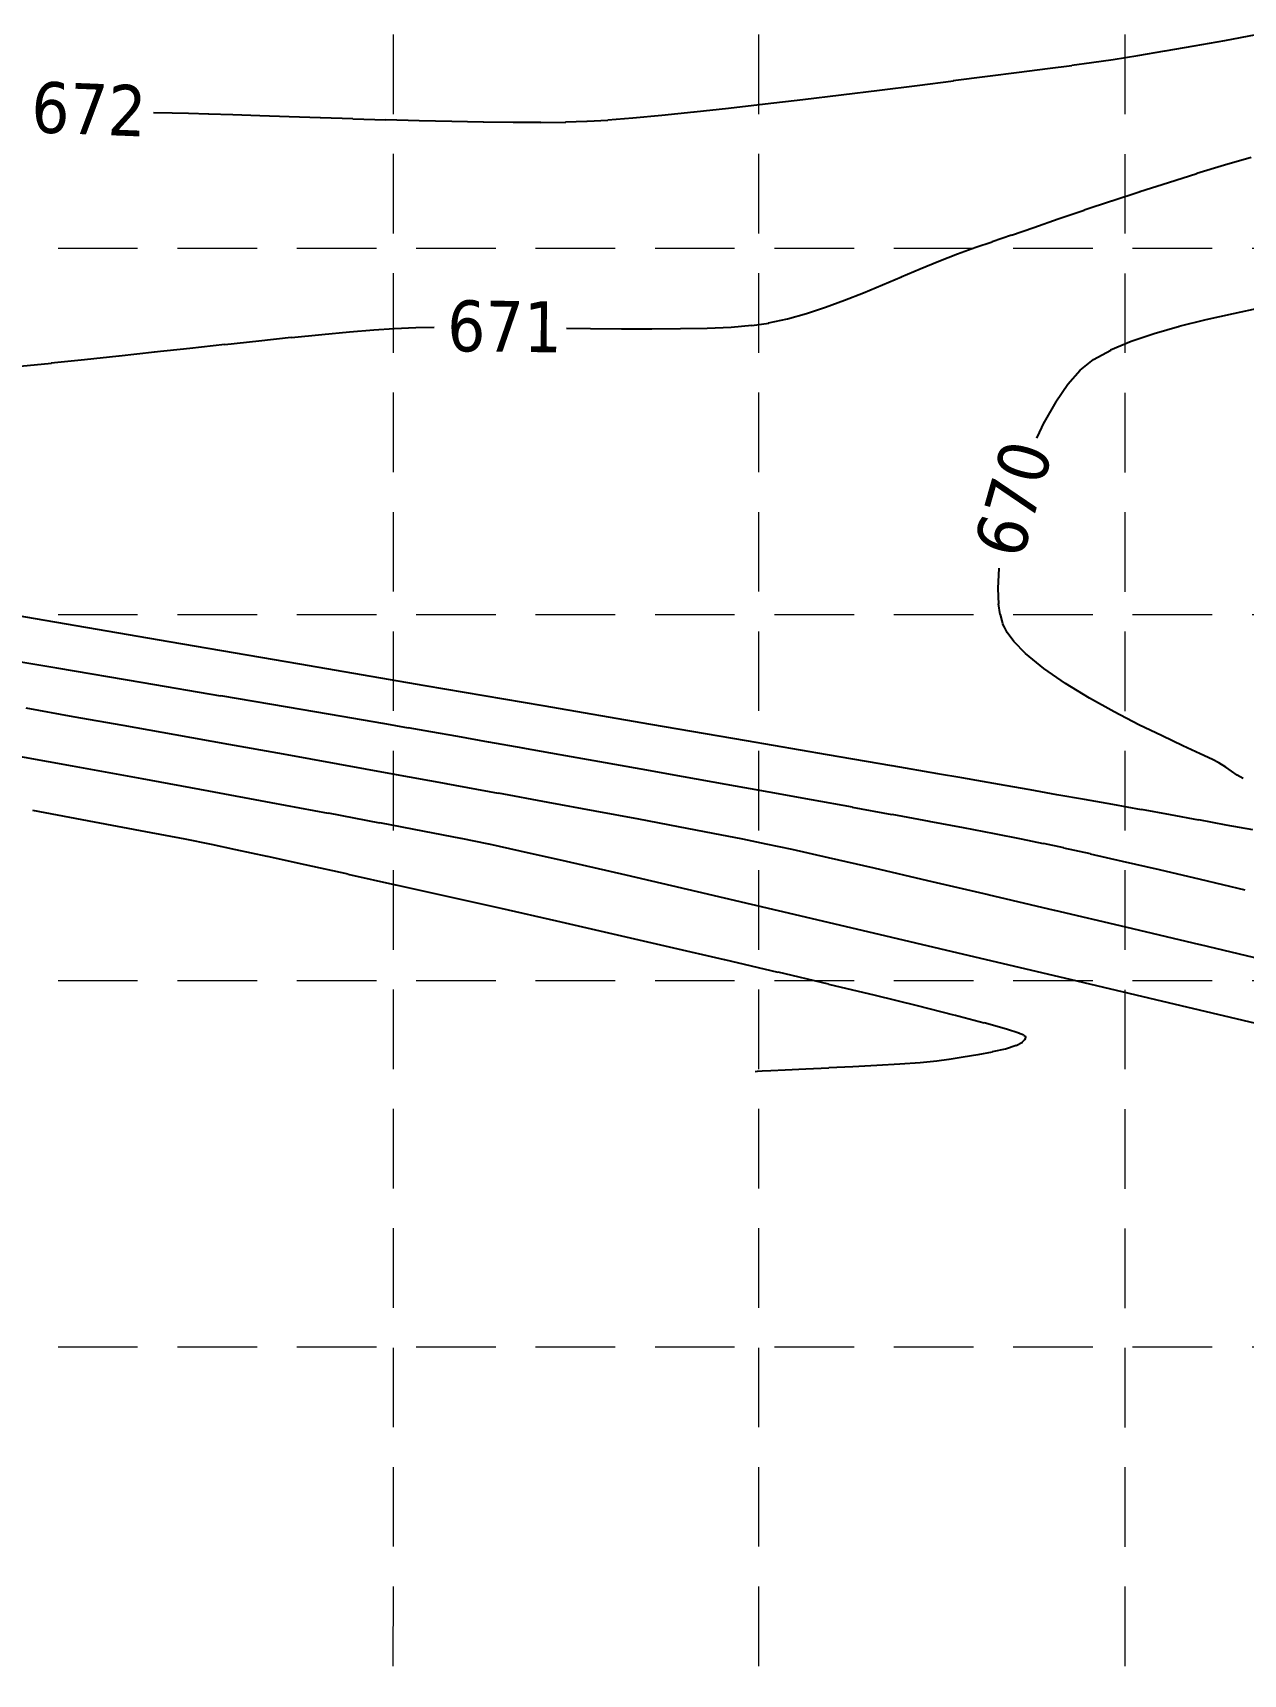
# Model space of a CAD drawing. Header units: inches. Extents: x 6967 to 7890, y 13663 to 15138.
# Drawn here: x 7245 to 7321, y 13988.9 to 14092 of the extents above; entities that cross this region are included whole.
import ezdxf

# ---------------------------------------------------------------- set-up
doc = ezdxf.new("R2010")
doc.units = ezdxf.units.IN
doc.header["$MEASUREMENT"] = 0
for name, pattern in [('DASHED', [0.75, 0.5, -0.25]), ('HIDDEN', [0.375, 0.25, -0.125]), ('xGWI003pt$0$PHANTOM2', [1.25, 0.625, -0.125, 0.125, -0.125, 0.125, -0.125])]:
    doc.linetypes.add(name, pattern=pattern)
for name, color, linetype in [('C-SITE-BLDG-STBK-N', 7, 'DASHED'), ('EC', 35, 'Continuous'), ('GRID', 254, 'HIDDEN'), ('xGWI003pt$0$C-BNDY-E', 3, 'xGWI003pt$0$PHANTOM2')]:
    doc.layers.add(name, color=color, linetype=linetype)
doc.styles.add('L80', font='TAHOMA.TTF', dxfattribs={"height": 3.2})

msp = doc.modelspace()

# ---------------------------------------------------------------- linework, layer by layer
at = {"layer": 'C-SITE-BLDG-STBK-N'}
msp.add_arc((6024.67, 7268.02), 6960.55, 76.300143, 80.65594, dxfattribs=at)
at = {"layer": 'EC', "color": 35}
for points, elevation in [([(7319.88, 14091.53), (7321.85, 14091.89)], 672), ([(7317.96, 14091.19), (7319.88, 14091.53)], 672), ([(7306.97, 14089.53), (7308.74, 14089.76)], 672), ([(7308.74, 14089.76), (7310.27, 14089.96)], 672), ([(7311.51, 14090.13), (7312.86, 14090.32)], 672), ([(7298.19, 14088.41), (7300.56, 14088.7)], 672), ([(7288.71, 14087.28), (7291.01, 14087.54)], 672), ([(7295.79, 14088.11), (7298.19, 14088.41)], 672), ([(7254.78, 14086.95), (7256.06, 14086.92)], 672), ([(7257.57, 14086.87), (7259.26, 14086.81)], 672), ([(7267.19, 14086.55), (7269.27, 14086.49)], 672), ([(7281.12, 14086.53), (7282.69, 14086.66)], 672), ([(7282.69, 14086.66), (7284.51, 14086.83)], 672), ([(7284.51, 14086.83), (7286.53, 14087.04)], 672), ([(7273.31, 14086.41), (7275.18, 14086.39)], 672), ([(7276.92, 14086.38), (7278.48, 14086.4)], 672), ([(7314.55, 14082.04), (7316.34, 14082.61)], 671), ([(7316.34, 14082.61), (7318.13, 14083.17)], 671), ([(7307.88, 14079.78), (7309.41, 14080.31)], 671), ([(7306.49, 14079.3), (7307.88, 14079.78)], 671), ([(7299.56, 14076.68), (7300.74, 14077.18)], 671), ([(7300.74, 14077.18), (7301.92, 14077.66)], 671), ([(7297.18, 14075.67), (7298.37, 14076.17)], 671), ([(7294.8, 14074.76), (7295.99, 14075.2)], 671), ([(7295.99, 14075.2), (7297.18, 14075.67)], 671), ([(7292.42, 14074.03), (7293.61, 14074.37)], 671), ([(7320.43, 14074.38), (7322.17, 14074.74)], 670), ([(7264.89, 14073.22), (7266.42, 14073.35)], 671), ([(7278.54, 14073.45), (7280.03, 14073.43)], 671), ([(7280.03, 14073.43), (7281.99, 14073.41)], 671), ([(7283.89, 14073.4), (7285.69, 14073.42)], 671), ([(7288.87, 14073.52), (7290.17, 14073.63)], 671), ([(7317.02, 14073.58), (7318.7, 14073.99)], 670), ([(7257.06, 14072.43), (7259.2, 14072.66)], 671), ([(7312.71, 14072.08), (7313.99, 14072.63)], 670), ([(7248.25, 14071.48), (7250.42, 14071.71)], 671), ([(7305.64, 14057.1), (7305.71, 14058.37)], 670), ([(7261.78, 14052.34), (7253.58, 14053.75)], 671), ([(7307.36, 14053.01), (7306.63, 14053.77)], 670), ([(7308.52, 14052.06), (7307.36, 14053.01)], 670), ([(7251.94, 14051.17), (7246.51, 14052.08)], 672), ([(7256.81, 14050.34), (7251.94, 14051.17)], 672), ([(7311.38, 14050.21), (7309.88, 14051.12)], 670), ([(7312.94, 14049.34), (7311.38, 14050.21)], 670), ([(7314.48, 14048.54), (7312.94, 14049.34)], 670), ([(7267, 14048.61), (7264.44, 14049.05)], 672), ([(7289.83, 14047.53), (7283.82, 14048.56)], 671), ([(7315.94, 14047.83), (7314.48, 14048.54)], 670), ([(7271.7, 14047.79), (7270, 14048.09)], 672), ([(7273.64, 14047.44), (7271.7, 14047.79)], 672), ([(7317.25, 14047.21), (7315.94, 14047.83)], 670), ([(7264.19, 14046.05), (7260.75, 14046.68)], 673), ([(7280.62, 14046.21), (7278.14, 14046.65)], 672), ([(7318.33, 14046.71), (7317.25, 14047.21)], 670), ([(7319.11, 14046.35), (7318.33, 14046.71)], 670), ([(7270.99, 14044.82), (7267.62, 14045.43)], 673), ([(7288.56, 14044.79), (7285.87, 14045.27)], 672), ([(7319.94, 14045.86), (7319.51, 14046.14)], 670), ([(7320.3, 14045.61), (7319.94, 14045.86)], 670), ([(7256.06, 14044.36), (7251.88, 14045.13)], 674), ([(7304.66, 14044.96), (7303.36, 14045.19)], 671), ([(7309.33, 14044.14), (7307.66, 14044.44)], 671), ([(7248.88, 14042.42), (7245.01, 14043.14)], 675), ([(7296.5, 14043.35), (7293.91, 14043.82)], 672), ([(7312.85, 14043.52), (7311.06, 14043.84)], 671), ([(7314.65, 14043.2), (7312.85, 14043.52)], 671), ([(7266.8, 14042.36), (7263.58, 14042.97)], 674), ([(7287.75, 14041.71), (7285.56, 14042.13)], 673), ([(7318.24, 14042.55), (7316.46, 14042.88)], 671), ([(7254.58, 14041.34), (7252.1, 14041.81)], 675), ([(7271.9, 14041.38), (7269.6, 14041.83)], 674), ([(7308.5, 14041.06), (7307.1, 14041.35)], 672), ([(7257.76, 14040.68), (7256.24, 14041.01)], 675), ([(7278.53, 14039.94), (7275.62, 14040.6)], 674), ([(7292.71, 14040.69), (7291.08, 14041.04)], 673), ([(7294.99, 14040.18), (7292.71, 14040.69)], 673), ([(7315.78, 14039.42), (7313.46, 14039.95)], 672), ([(7321.17, 14038.15), (7318.36, 14038.81)], 672), ([(7297.46, 14035.53), (7291.84, 14036.85)], 674), ([(7313.66, 14035.81), (7309.2, 14036.87)], 673), ([(7303.48, 14034.11), (7297.46, 14035.53)], 674), ([(7318.34, 14034.71), (7313.66, 14035.81)], 673), ([(7291.82, 14032.98), (7288.47, 14033.77)], 675), ([(7302.87, 14030.3), (7300.58, 14030.87)], 675), ([(7322.98, 14029.49), (7316.35, 14031.06)], 674), ([(7307.37, 14028.96), (7307.27, 14029.02)], 675), ([(7307.33, 14028.76), (7307.38, 14028.87)], 675), ([(7305.29, 14028), (7306.11, 14028.18)], 675), ([(7306.11, 14028.18), (7306.78, 14028.4)], 675), ([(7296.52, 14027.06), (7298.02, 14027.14)], 675), ([(7298.02, 14027.14), (7299.46, 14027.23)], 675), ([(7300.74, 14027.32), (7301.8, 14027.42)], 675), ([(7302.56, 14027.52), (7303.45, 14027.67)], 675)]:
    msp.add_lwpolyline(points, dxfattribs=dict(at, elevation=elevation))
at = {"layer": 'EC', "color": 35, "extrusion": (0.16888, -0.985637, 0), "elevation": -12652.93}
msp.add_lwpolyline([(9588.97, 672), (9590.7, 672)], dxfattribs=at)
at = {"layer": 'EC', "color": 35, "extrusion": (0.174206, -0.984709, 0), "elevation": -12600.89}
msp.add_lwpolyline([(9658.97, 672), (9660.83, 672)], dxfattribs=at)
at = {"layer": 'EC', "color": 35, "extrusion": (0.131355, -0.991335, 0), "elevation": -13007.64}
msp.add_lwpolyline([(9097.72, 672), (9098.97, 672)], dxfattribs=at)
at = {"layer": 'EC', "color": 35, "extrusion": (0.159357, -0.987221, 0), "elevation": -12744.91}
msp.add_lwpolyline([(9464.81, 672), (9466.37, 672)], dxfattribs=at)
at = {"layer": 'EC', "color": 35, "extrusion": (0.12622, -0.992002, 0), "elevation": -13054.55}
msp.add_lwpolyline([(9020.45, 672), (9022.74, 672)], dxfattribs=at)
at = {"layer": 'EC', "color": 35, "extrusion": (0.127677, -0.991816, 0), "elevation": -13041.29}
msp.add_lwpolyline([(9041.9, 672), (9044.07, 672)], dxfattribs=at)
at = {"layer": 'EC', "color": 35, "extrusion": (0.128909, -0.991656, 0), "elevation": -13030.04}
msp.add_lwpolyline([(9060.26, 672), (9062.26, 672)], dxfattribs=at)
at = {"layer": 'EC', "color": 35, "extrusion": (0.11701, -0.993131, 0), "elevation": -13137.65}
msp.add_lwpolyline([(8889.3, 672), (8891.69, 672)], dxfattribs=at)
at = {"layer": 'EC', "color": 35, "extrusion": (0.12, -0.992774, 0), "elevation": -13110.81}
msp.add_lwpolyline([(8931.22, 672), (8933.64, 672)], dxfattribs=at)
at = {"layer": 'EC', "color": 35, "extrusion": (-0.022022, -0.999757, 0), "elevation": -14243.3}
msp.add_lwpolyline([(6940.6, 672), (6941.77, 672)], dxfattribs=at)
at = {"layer": 'EC', "color": 35, "extrusion": (-0.021302, -0.999773, 0), "elevation": -14238.3}
msp.add_lwpolyline([(6952.03, 672), (6953.05, 672)], dxfattribs=at)
at = {"layer": 'EC', "color": 35, "extrusion": (-0.032582, -0.999469, 0), "elevation": -14315.86}
msp.add_lwpolyline([(6793.22, 672), (6794.73, 672)], dxfattribs=at)
at = {"layer": 'EC', "color": 35, "extrusion": (-0.03476, -0.999396, 0), "elevation": -14330.63}
msp.add_lwpolyline([(6765.22, 672), (6767.07, 672)], dxfattribs=at)
at = {"layer": 'EC', "color": 35, "extrusion": (-0.034223, -0.999414, 0), "elevation": -14326.99}
msp.add_lwpolyline([(6774.76, 672), (6776.72, 672)], dxfattribs=at)
at = {"layer": 'EC', "color": 35, "extrusion": (-0.032847, -0.99946, 0), "elevation": -14317.65}
msp.add_lwpolyline([(6796.45, 672), (6798.49, 672)], dxfattribs=at)
at = {"layer": 'EC', "color": 35, "extrusion": (-0.030652, -0.99953, 0), "elevation": -14302.68}
msp.add_lwpolyline([(6829.91, 672), (6831.99, 672)], dxfattribs=at)
at = {"layer": 'EC', "color": 35, "extrusion": (-0.023441, -0.999725, 0), "elevation": -14253.02}
msp.add_lwpolyline([(6937.07, 672), (6939.12, 672)], dxfattribs=at)
at = {"layer": 'EC', "color": 35, "extrusion": (0.033407, -0.999442, 0), "elevation": -13835.39}
msp.add_lwpolyline([(7744.99, 672), (7746.33, 672)], dxfattribs=at)
at = {"layer": 'EC', "color": 35, "extrusion": (0.062122, -0.998069, 0), "elevation": -13607}
msp.add_lwpolyline([(8140.84, 672), (8142.14, 672)], dxfattribs=at)
at = {"layer": 'EC', "color": 35, "extrusion": (0.108574, -0.994088, 0), "elevation": -13212.63}
msp.add_lwpolyline([(8772.95, 672), (8775.14, 672)], dxfattribs=at)
at = {"layer": 'EC', "color": 35, "extrusion": (-0.017985, -0.999838, 0), "elevation": -14214.94}
msp.add_lwpolyline([(7016.8, 672), (7018.78, 672)], dxfattribs=at)
at = {"layer": 'EC', "color": 35, "extrusion": (-0.000904174, -1, 0), "elevation": -14092.96}
msp.add_lwpolyline([(7262.44, 672), (7264.18, 672)], dxfattribs=at)
at = {"layer": 'EC', "color": 35, "extrusion": (0.288694, -0.957421, 0), "elevation": -11370.84}
msp.add_lwpolyline([(11072.26, 671), (11074.08, 671)], dxfattribs=at)
at = {"layer": 'EC', "color": 35, "extrusion": (0.275123, -0.961409, 0), "elevation": -11526.34}
msp.add_lwpolyline([(10912.13, 671), (10913.87, 671)], dxfattribs=at)
at = {"layer": 'EC', "color": 35, "extrusion": (0.318928, -0.947779, 0), "elevation": -11013.86}
msp.add_lwpolyline([(11420.04, 671), (11421.86, 671)], dxfattribs=at)
at = {"layer": 'EC', "color": 35, "extrusion": (0.313901, -0.949456, 0), "elevation": -11074.22}
msp.add_lwpolyline([(11363.34, 671), (11365.21, 671)], dxfattribs=at)
at = {"layer": 'EC', "color": 35, "extrusion": (-0.322676, 0.94651, 0), "elevation": 10968.58}
msp.add_lwpolyline([(-11461.8, 671), (-11463.54, 671)], dxfattribs=at)
at = {"layer": 'EC', "color": 35, "extrusion": (0.325749, -0.945456, 0), "elevation": -10931.29}
msp.add_lwpolyline([(11492.99, 671), (11494.28, 671)], dxfattribs=at)
at = {"layer": 'EC', "color": 35, "extrusion": (0.336481, -0.94169, 0), "elevation": -10799.88}
msp.add_lwpolyline([(11614.27, 671), (11615.5, 671)], dxfattribs=at)
at = {"layer": 'EC', "color": 35, "extrusion": (0.322488, -0.946574, 0), "elevation": -10970.84}
msp.add_lwpolyline([(11454.17, 671), (11455.24, 671)], dxfattribs=at)
at = {"layer": 'EC', "color": 35, "extrusion": (0.363751, -0.931496, 0), "elevation": -10457.21}
msp.add_lwpolyline([(11922.48, 671), (11923.73, 671)], dxfattribs=at)
at = {"layer": 'EC', "color": 35, "extrusion": (-0.391905, 0.920006, 0), "elevation": 10089.89}
msp.add_lwpolyline([(-12231.07, 671), (-12232.36, 671)], dxfattribs=at)
at = {"layer": 'EC', "color": 35, "extrusion": (0.312941, -0.949773, 0), "elevation": -11084.98}
msp.add_lwpolyline([(11331.72, 671), (11332.97, 671)], dxfattribs=at)
at = {"layer": 'EC', "color": 35, "extrusion": (0.217344, -0.976095, 0), "elevation": -12146.88}
msp.add_lwpolyline([(10202.65, 670), (10204.42, 670)], dxfattribs=at)
at = {"layer": 'EC', "color": 35, "extrusion": (0.098366, -0.99515, 0), "elevation": -13290.36}
msp.add_lwpolyline([(8610.33, 671), (8612.24, 671)], dxfattribs=at)
at = {"layer": 'EC', "color": 35, "extrusion": (0.092029, -0.995756, 0), "elevation": -13344.91}
msp.add_lwpolyline([(8527.46, 671), (8529.21, 671)], dxfattribs=at)
at = {"layer": 'EC', "color": 35, "extrusion": (0.067356, -0.997729, 0), "elevation": -13551.95}
msp.add_lwpolyline([(8197.84, 671), (8199.14, 671)], dxfattribs=at)
at = {"layer": 'EC', "color": 35, "extrusion": (0.039971, -0.999201, 0), "elevation": -13771.69}
msp.add_lwpolyline([(7824.43, 671), (7825.79, 671)], dxfattribs=at)
at = {"layer": 'EC', "color": 35, "extrusion": (0.016765, -0.999859, 0), "elevation": -13949.64}
msp.add_lwpolyline([(7503.99, 671), (7505.13, 671)], dxfattribs=at)
at = {"layer": 'EC', "color": 35, "extrusion": (-0.003189, -0.999995, 0), "elevation": -14096.56}
msp.add_lwpolyline([(7237.07, 671), (7238.97, 671)], dxfattribs=at)
at = {"layer": 'EC', "color": 35, "extrusion": (0.022634, -0.999744, 0), "elevation": -13904.91}
msp.add_lwpolyline([(7602.36, 671), (7604.03, 671)], dxfattribs=at)
at = {"layer": 'EC', "color": 35, "extrusion": (0.045592, -0.99896, 0), "elevation": -13726.57}
msp.add_lwpolyline([(7921.43, 671), (7922.94, 671)], dxfattribs=at)
at = {"layer": 'EC', "color": 35, "extrusion": (0.138273, -0.990394, 0), "elevation": -12930.4}
msp.add_lwpolyline([(9166.15, 671), (9167.22, 671)], dxfattribs=at)
at = {"layer": 'EC', "color": 35, "extrusion": (0.213668, -0.976906, 0), "elevation": -12190.86}
msp.add_lwpolyline([(10129.96, 671), (10131.18, 671)], dxfattribs=at)
at = {"layer": 'EC', "color": 35, "extrusion": (0.323826, -0.946117, 0), "elevation": -10945.88}
msp.add_lwpolyline([(11476.98, 670), (11478.51, 670)], dxfattribs=at)
at = {"layer": 'EC', "color": 35, "extrusion": (0.275511, -0.961298, 0), "elevation": -11512.98}
msp.add_lwpolyline([(10909.62, 670), (10911.27, 670)], dxfattribs=at)
at = {"layer": 'EC', "color": 35, "extrusion": (0.10778, -0.994175, 0), "elevation": -13208.3}
msp.add_lwpolyline([(8727.06, 671), (8729.3, 671)], dxfattribs=at)
at = {"layer": 'EC', "color": 35, "extrusion": (0.10708, -0.99425, 0), "elevation": -13214.44}
msp.add_lwpolyline([(8720, 671), (8722.21, 671)], dxfattribs=at)
at = {"layer": 'EC', "color": 35, "extrusion": (0.102628, -0.99472, 0), "elevation": -13253.36}
msp.add_lwpolyline([(8665.12, 671), (8667.17, 671)], dxfattribs=at)
at = {"layer": 'EC', "color": 35, "extrusion": (-0.487367, 0.873197, 0), "elevation": 8723.72}
msp.add_lwpolyline([(-13242.47, 670), (-13243.71, 670)], dxfattribs=at)
at = {"layer": 'EC', "color": 35, "extrusion": (0.100938, -0.994893, 0), "elevation": -13267.98}
msp.add_lwpolyline([(8627.51, 671), (8629.49, 671)], dxfattribs=at)
at = {"layer": 'EC', "color": 35, "extrusion": (0.104351, -0.994541, 0), "elevation": -13238.3}
msp.add_lwpolyline([(8674.95, 671), (8677.05, 671)], dxfattribs=at)
at = {"layer": 'EC', "color": 35, "extrusion": (0.107589, -0.994195, 0), "elevation": -13209.97}
msp.add_lwpolyline([(8722.3, 671), (8724.53, 671)], dxfattribs=at)
at = {"layer": 'EC', "color": 35, "extrusion": (0.62143, -0.78347, 0), "elevation": -6480.91}
msp.add_lwpolyline([(14471.8, 670), (14472.88, 670)], dxfattribs=at)
at = {"layer": 'EC', "color": 35, "extrusion": (0.755713, -0.654903, 0), "elevation": -3690.16}
msp.add_lwpolyline([(15420.19, 670), (15421.35, 670)], dxfattribs=at)
at = {"layer": 'EC', "color": 35, "extrusion": (0.826471, -0.562979, 0), "elevation": -1879.55}
msp.add_lwpolyline([(15742.45, 670), (15743.78, 670)], dxfattribs=at)
at = {"layer": 'EC', "color": 35, "extrusion": (0.871248, -0.490843, 0), "elevation": -537.39}
msp.add_lwpolyline([(15843.68, 670), (15845.15, 670)], dxfattribs=at)
at = {"layer": 'EC', "color": 35, "extrusion": (0.902467, -0.430758, 0), "elevation": 536.01}
msp.add_lwpolyline([(15842.61, 670), (15843.73, 670)], dxfattribs=at)
at = {"layer": 'EC', "color": 35, "extrusion": (-0.169244, -0.985574, 0), "elevation": -15078.64}
msp.add_lwpolyline([(4761.89, 671), (4753.32, 671)], dxfattribs=at)
at = {"layer": 'EC', "color": 35, "extrusion": (0.998936, 0.046123, 0), "elevation": 7946.22}
msp.add_lwpolyline([(13704.2, 670), (13705.18, 670)], dxfattribs=at)
at = {"layer": 'EC', "color": 35, "extrusion": (0.987954, 0.154745, 0), "elevation": 9392.79}
msp.add_lwpolyline([(12755.62, 670), (12756.29, 670)], dxfattribs=at)
at = {"layer": 'EC', "color": 35, "extrusion": (-0.169186, -0.985584, 0), "elevation": -15078.35}
msp.add_lwpolyline([(4771.31, 671), (4762.79, 671)], dxfattribs=at)
at = {"layer": 'EC', "color": 35, "extrusion": (0.967654, 0.252279, 0), "elevation": 10615.38}
msp.add_lwpolyline([(11757.32, 670), (11757.73, 670)], dxfattribs=at)
at = {"layer": 'EC', "color": 35, "extrusion": (0.947295, 0.320363, 0), "elevation": 11423.55}
msp.add_lwpolyline([(10973.56, 670), (10973.75, 670)], dxfattribs=at)
at = {"layer": 'EC', "color": 35, "extrusion": (0.924734, 0.380614, 0), "elevation": 12105.54}
msp.add_lwpolyline([(10216.08, 670), (10216.28, 670)], dxfattribs=at)
at = {"layer": 'EC', "color": 35, "extrusion": (0.880613, 0.473836, 0), "elevation": 13093.4}
msp.add_lwpolyline([(8914.48, 670), (8914.9, 670)], dxfattribs=at)
at = {"layer": 'EC', "color": 35, "extrusion": (0.807894, 0.589328, 0), "elevation": 14185.26}
msp.add_lwpolyline([(7047.95, 670), (7048.65, 670)], dxfattribs=at)
at = {"layer": 'EC', "color": 35, "extrusion": (-0.166616, -0.986022, 0), "elevation": -15063.05}
msp.add_lwpolyline([(4803.92, 672), (4797.94, 672)], dxfattribs=at)
at = {"layer": 'EC', "color": 35, "extrusion": (-0.16913, -0.985594, 0), "elevation": -15078.08}
msp.add_lwpolyline([(4788.48, 671), (4780.49, 671)], dxfattribs=at)
at = {"layer": 'EC', "color": 35, "extrusion": (-0.568191, -0.822897, 0), "elevation": -15716.03}
msp.add_lwpolyline([(-1968.44, 670), (-1970.1, 670)], dxfattribs=at)
at = {"layer": 'EC', "color": 35, "extrusion": (-0.169134, -0.985593, 0), "elevation": -15078.1}
msp.add_lwpolyline([(4795.93, 671), (4788.42, 671)], dxfattribs=at)
at = {"layer": 'EC', "color": 35, "extrusion": (-0.175543, -0.984472, 0), "elevation": -15103.14}
msp.add_lwpolyline([(4668.79, 673), (4665.79, 673)], dxfattribs=at)
at = {"layer": 'EC', "color": 35, "extrusion": (-0.166892, -0.985975, 0), "elevation": -15064.4}
msp.add_lwpolyline([(4814.4, 672), (4810.14, 672)], dxfattribs=at)
at = {"layer": 'EC', "color": 35, "extrusion": (-0.16738, -0.985892, 0), "elevation": -15066.78}
msp.add_lwpolyline([(4810.42, 672), (4806.94, 672)], dxfattribs=at)
at = {"layer": 'EC', "color": 35, "extrusion": (-0.169164, -0.985588, 0), "elevation": -15078.25}
msp.add_lwpolyline([(4802.34, 671), (4795.47, 671)], dxfattribs=at)
at = {"layer": 'EC', "color": 35, "extrusion": (-0.17583, -0.984421, 0), "elevation": -15104.5}
msp.add_lwpolyline([(4667.57, 673), (4664.39, 673)], dxfattribs=at)
at = {"layer": 'EC', "color": 35, "extrusion": (-0.176157, -0.984362, 0), "elevation": -15106.05}
msp.add_lwpolyline([(4665.88, 673), (4662.56, 673)], dxfattribs=at)
at = {"layer": 'EC', "color": 35, "extrusion": (-0.171105, -0.985253, 0), "elevation": -15084.85}
msp.add_lwpolyline([(4757.67, 672), (4756.05, 672)], dxfattribs=at)
at = {"layer": 'EC', "color": 35, "extrusion": (-0.174406, -0.984674, 0), "elevation": -15100.72}
msp.add_lwpolyline([(4708.51, 672), (4707.08, 672)], dxfattribs=at)
at = {"layer": 'EC', "color": 35, "extrusion": (-0.17653, -0.984295, 0), "elevation": -15107.82}
msp.add_lwpolyline([(4663.57, 673), (4660.15, 673)], dxfattribs=at)
at = {"layer": 'EC', "color": 35, "extrusion": (-0.176959, -0.984218, 0), "elevation": -15109.85}
msp.add_lwpolyline([(4660.47, 673), (4656.99, 673)], dxfattribs=at)
at = {"layer": 'EC', "color": 35, "extrusion": (-0.174403, -0.984674, 0), "elevation": -15100.7}
msp.add_lwpolyline([(4714.45, 672), (4712.26, 672)], dxfattribs=at)
at = {"layer": 'EC', "color": 35, "extrusion": (-0.169356, -0.985555, 0), "elevation": -15079.18}
msp.add_lwpolyline([(4810.67, 671), (4805.5, 671)], dxfattribs=at)
at = {"layer": 'EC', "color": 35, "extrusion": (-0.178776, -0.98389, 0), "elevation": -15115.32}
msp.add_lwpolyline([(4619.67, 674), (4615.08, 674)], dxfattribs=at)
at = {"layer": 'EC', "color": 35, "extrusion": (-0.174658, -0.984629, 0), "elevation": -15101.92}
msp.add_lwpolyline([(4712.91, 672), (4710.53, 672)], dxfattribs=at)
at = {"layer": 'EC', "color": 35, "extrusion": (-0.169592, -0.985514, 0), "elevation": -15080.34}
msp.add_lwpolyline([(4811.16, 671), (4807.05, 671)], dxfattribs=at)
at = {"layer": 'EC', "color": 35, "extrusion": (0.452663, 0.891682, 0), "elevation": 15837.96}
msp.add_lwpolyline([(-168.5, 670), (-168.05, 670)], dxfattribs=at)
at = {"layer": 'EC', "color": 35, "extrusion": (-0.17947, -0.983763, 0), "elevation": -15118.58}
msp.add_lwpolyline([(4613.46, 674), (4609.01, 674)], dxfattribs=at)
at = {"layer": 'EC', "color": 35, "extrusion": (0.178034, 0.984024, 0), "elevation": 15114.93}
msp.add_lwpolyline([(-4650.95, 673), (-4647.47, 673)], dxfattribs=at)
at = {"layer": 'EC', "color": 35, "extrusion": (-0.175442, -0.98449, 0), "elevation": -15105.67}
msp.add_lwpolyline([(4706.04, 672), (4703.41, 672)], dxfattribs=at)
at = {"layer": 'EC', "color": 35, "extrusion": (0.175976, 0.984394, 0), "elevation": 15108.22}
msp.add_lwpolyline([(-4700.54, 672), (-4697.84, 672)], dxfattribs=at)
at = {"layer": 'EC', "color": 35, "extrusion": (-0.170099, -0.985427, 0), "elevation": -15082.81}
msp.add_lwpolyline([(4806.32, 671), (4803.42, 671)], dxfattribs=at)
at = {"layer": 'EC', "color": 35, "extrusion": (-0.171649, -0.985158, 0), "elevation": -15090.35}
msp.add_lwpolyline([(4784.13, 671), (4782.58, 671)], dxfattribs=at)
at = {"layer": 'EC', "color": 35, "extrusion": (0.557828, 0.829956, 0), "elevation": 15740.72}
msp.add_lwpolyline([(1759.08, 670), (1759.51, 670)], dxfattribs=at)
at = {"layer": 'EC', "color": 35, "extrusion": (-0.504228, -0.863571, 0), "elevation": -15820.45}
msp.add_lwpolyline([(-759.73, 670), (-760.17, 670)], dxfattribs=at)
at = {"layer": 'EC', "color": 35, "extrusion": (-0.181392, -0.983411, 0), "elevation": -15127.57}
msp.add_lwpolyline([(4592.14, 674), (4588.15, 674)], dxfattribs=at)
at = {"layer": 'EC', "color": 35, "extrusion": (-0.179535, -0.983752, 0), "elevation": -15122.01}
msp.add_lwpolyline([(4634.63, 673), (4631.3, 673)], dxfattribs=at)
at = {"layer": 'EC', "color": 35, "extrusion": (-0.180531, -0.983569, 0), "elevation": -15126.7}
msp.add_lwpolyline([(4622.49, 673), (4619.31, 673)], dxfattribs=at)
at = {"layer": 'EC', "color": 35, "extrusion": (-0.177397, -0.984139, 0), "elevation": -15115}
msp.add_lwpolyline([(4684.19, 672), (4681.46, 672)], dxfattribs=at)
at = {"layer": 'EC', "color": 35, "extrusion": (-0.178337, -0.983969, 0), "elevation": -15119.46}
msp.add_lwpolyline([(4672.46, 672), (4669.76, 672)], dxfattribs=at)
at = {"layer": 'EC', "color": 35, "extrusion": (-0.173136, -0.984898, 0), "elevation": -15097.56}
msp.add_lwpolyline([(4764.11, 671), (4762.65, 671)], dxfattribs=at)
at = {"layer": 'EC', "color": 35, "extrusion": (-0.172852, -0.984948, 0), "elevation": -15096.18}
msp.add_lwpolyline([(4770.05, 671), (4768.46, 671)], dxfattribs=at)
at = {"layer": 'EC', "color": 35, "extrusion": (-0.182781, -0.983154, 0), "elevation": -15134.04}
msp.add_lwpolyline([(4574.43, 674), (4570.76, 674)], dxfattribs=at)
at = {"layer": 'EC', "color": 35, "extrusion": (-0.18177, -0.983341, 0), "elevation": -15132.51}
msp.add_lwpolyline([(4606.44, 673), (4603.44, 673)], dxfattribs=at)
at = {"layer": 'EC', "color": 35, "extrusion": (-0.18091, -0.9835, 0), "elevation": -15131.63}
msp.add_lwpolyline([(4638.05, 672), (4635.53, 672)], dxfattribs=at)
at = {"layer": 'EC', "color": 35, "extrusion": (-0.173423, -0.984847, 0), "elevation": -15098.94}
msp.add_lwpolyline([(4764.76, 671), (4763, 671)], dxfattribs=at)
at = {"layer": 'EC', "color": 35, "extrusion": (-0.176717, -0.984262, 0), "elevation": -15114.81}
msp.add_lwpolyline([(4719.7, 671), (4717.86, 671)], dxfattribs=at)
at = {"layer": 'EC', "color": 35, "extrusion": (-0.185123, -0.982715, 0), "elevation": -15141.63}
msp.add_lwpolyline([(4527.29, 675), (4524.02, 675)], dxfattribs=at)
at = {"layer": 'EC', "color": 35, "extrusion": (-0.187327, -0.982298, 0), "elevation": -15155.05}
msp.add_lwpolyline([(4510.5, 674), (4507.65, 674)], dxfattribs=at)
at = {"layer": 'EC', "color": 35, "extrusion": (0.183351, 0.983048, 0), "elevation": 15139.9}
msp.add_lwpolyline([(-4584.89, 673), (-4582.1, 673)], dxfattribs=at)
at = {"layer": 'EC', "color": 35, "extrusion": (-0.185438, -0.982656, 0), "elevation": -15149.6}
msp.add_lwpolyline([(4555.26, 673), (4552.73, 673)], dxfattribs=at)
at = {"layer": 'EC', "color": 35, "extrusion": (-0.182714, -0.983166, 0), "elevation": -15140.12}
msp.add_lwpolyline([(4612.66, 672), (4610.28, 672)], dxfattribs=at)
at = {"layer": 'EC', "color": 35, "extrusion": (-0.185061, -0.982727, 0), "elevation": -15151.09}
msp.add_lwpolyline([(4578.67, 672), (4576.48, 672)], dxfattribs=at)
at = {"layer": 'EC', "color": 35, "extrusion": (-0.180919, -0.983498, 0), "elevation": -15134.83}
msp.add_lwpolyline([(4658.67, 671), (4656.91, 671)], dxfattribs=at)
at = {"layer": 'EC', "color": 35, "extrusion": (-0.183926, -0.98294, 0), "elevation": -15149.01}
msp.add_lwpolyline([(4614.05, 671), (4612.36, 671)], dxfattribs=at)
at = {"layer": 'EC', "color": 35, "extrusion": (-0.196338, -0.980536, 0), "elevation": -15192.39}
msp.add_lwpolyline([(4358.21, 675), (4356.52, 675)], dxfattribs=at)
at = {"layer": 'EC', "color": 35, "extrusion": (-0.19861, -0.980079, 0), "elevation": -15205.93}
msp.add_lwpolyline([(4340.07, 674), (4338.28, 674)], dxfattribs=at)
at = {"layer": 'EC', "color": 35, "extrusion": (-0.19255, -0.981287, 0), "elevation": -15182.2}
msp.add_lwpolyline([(4449.53, 673), (4447.64, 673)], dxfattribs=at)
at = {"layer": 'EC', "color": 35, "extrusion": (-0.199372, -0.979924, 0), "elevation": -15212.79}
msp.add_lwpolyline([(4345.31, 673), (4343.8, 673)], dxfattribs=at)
at = {"layer": 'EC', "color": 35, "extrusion": (0.188232, 0.982125, 0), "elevation": 15165.79}
msp.add_lwpolyline([(-4531.73, 672), (-4529.76, 672)], dxfattribs=at)
at = {"layer": 'EC', "color": 35, "extrusion": (-0.192736, -0.981251, 0), "elevation": -15186.42}
msp.add_lwpolyline([(4463.83, 672), (4462.11, 672)], dxfattribs=at)
at = {"layer": 'EC', "color": 35, "extrusion": (-0.211417, -0.977396, 0), "elevation": -15257.72}
msp.add_lwpolyline([(4127.28, 675), (4125.26, 675)], dxfattribs=at)
at = {"layer": 'EC', "color": 35, "extrusion": (0.213839, 0.976869, 0), "elevation": 15267.9}
msp.add_lwpolyline([(-4091.89, 675), (-4089.46, 675)], dxfattribs=at)
at = {"layer": 'EC', "color": 35, "extrusion": (-0.21284, -0.977087, 0), "elevation": -15267.43}
msp.add_lwpolyline([(4120.52, 674), (4118.51, 674)], dxfattribs=at)
at = {"layer": 'EC', "color": 35, "extrusion": (-0.223634, -0.974673, 0), "elevation": -15315.99}
msp.add_lwpolyline([(3973.31, 673), (3970.37, 673)], dxfattribs=at)
at = {"layer": 'EC', "color": 35, "extrusion": (-0.210878, -0.977512, 0), "elevation": -15266.52}
msp.add_lwpolyline([(4184.5, 672), (4183.19, 672)], dxfattribs=at)
at = {"layer": 'EC', "color": 35, "extrusion": (-0.21841, -0.975857, 0), "elevation": -15298.33}
msp.add_lwpolyline([(4068.35, 672), (4066.64, 672)], dxfattribs=at)
at = {"layer": 'EC', "color": 35, "extrusion": (-0.222712, -0.974884, 0), "elevation": -15316.12}
msp.add_lwpolyline([(4002.91, 672), (4000.84, 672)], dxfattribs=at)
at = {"layer": 'EC', "color": 35, "extrusion": (-0.215638, -0.976473, 0), "elevation": -15275.42}
msp.add_lwpolyline([(4066.53, 675), (4063.75, 675)], dxfattribs=at)
at = {"layer": 'EC', "color": 35, "extrusion": (-0.217131, -0.976143, 0), "elevation": -15281.61}
msp.add_lwpolyline([(4046.24, 675), (4043.17, 675)], dxfattribs=at)
at = {"layer": 'EC', "color": 35, "extrusion": (-0.22421, -0.974541, 0), "elevation": -15314.41}
msp.add_lwpolyline([(3949.17, 674), (3945.33, 674)], dxfattribs=at)
at = {"layer": 'EC', "color": 35, "extrusion": (-0.226334, -0.97405, 0), "elevation": -15322.99}
msp.add_lwpolyline([(3920.37, 674), (3915.78, 674)], dxfattribs=at)
at = {"layer": 'EC', "color": 35, "extrusion": (-0.22603, -0.97412, 0), "elevation": -15325.71}
msp.add_lwpolyline([(3939.09, 673), (3935.63, 673)], dxfattribs=at)
at = {"layer": 'EC', "color": 35, "extrusion": (-0.227397, -0.973802, 0), "elevation": -15335.2}
msp.add_lwpolyline([(3934.25, 672), (3931.6, 672)], dxfattribs=at)
at = {"layer": 'EC', "color": 35, "extrusion": (-0.218478, -0.975842, 0), "elevation": -15287.18}
msp.add_lwpolyline([(4028.45, 675), (4025.15, 675)], dxfattribs=at)
at = {"layer": 'EC', "color": 35, "extrusion": (-0.227723, -0.973726, 0), "elevation": -15328.56}
msp.add_lwpolyline([(3903.75, 674), (3898.52, 674)], dxfattribs=at)
at = {"layer": 'EC', "color": 35, "extrusion": (0.227632, 0.973747, 0), "elevation": 15332.17}
msp.add_lwpolyline([(-3917.79, 673), (-3913.88, 673)], dxfattribs=at)
at = {"layer": 'EC', "color": 35, "extrusion": (-0.219776, -0.97555, 0), "elevation": -15292.53}
msp.add_lwpolyline([(4011.57, 675), (4008.1, 675)], dxfattribs=at)
at = {"layer": 'EC', "color": 35, "extrusion": (-0.221097, -0.975252, 0), "elevation": -15297.95}
msp.add_lwpolyline([(3994.44, 675), (3990.86, 675)], dxfattribs=at)
at = {"layer": 'EC', "color": 35, "extrusion": (-0.228772, -0.97348, 0), "elevation": -15336.75}
msp.add_lwpolyline([(3904.11, 673), (3899.82, 673)], dxfattribs=at)
at = {"layer": 'EC', "color": 35, "extrusion": (-0.222502, -0.974932, 0), "elevation": -15303.69}
msp.add_lwpolyline([(3976.02, 675), (3972.39, 675)], dxfattribs=at)
at = {"layer": 'EC', "color": 35, "extrusion": (0.224057, 0.974576, 0), "elevation": 15310.01}
msp.add_lwpolyline([(-3955.24, 675), (-3951.61, 675)], dxfattribs=at)
at = {"layer": 'EC', "color": 35, "extrusion": (-0.225837, -0.974165, 0), "elevation": -15317.21}
msp.add_lwpolyline([(3930.82, 675), (3927.26, 675)], dxfattribs=at)
at = {"layer": 'EC', "color": 35, "extrusion": (-0.229984, -0.973194, 0), "elevation": -15337.6}
msp.add_lwpolyline([(3886.6, 674), (3880.09, 674)], dxfattribs=at)
at = {"layer": 'EC', "color": 35, "extrusion": (-0.230778, -0.973007, 0), "elevation": -15344.77}
msp.add_lwpolyline([(3886.86, 673), (3881.9, 673)], dxfattribs=at)
at = {"layer": 'EC', "color": 35, "extrusion": (-0.230539, -0.973063, 0), "elevation": -15336.03}
msp.add_lwpolyline([(3863.51, 675), (3860.25, 675)], dxfattribs=at)
at = {"layer": 'EC', "color": 35, "extrusion": (-0.233849, -0.972273, 0), "elevation": -15349.08}
msp.add_lwpolyline([(3814.33, 675), (3811.31, 675)], dxfattribs=at)
at = {"layer": 'EC', "color": 35, "extrusion": (-0.230426, -0.97309, 0), "elevation": -15339.36}
msp.add_lwpolyline([(3886.35, 674), (3879.63, 674)], dxfattribs=at)
at = {"layer": 'EC', "color": 35, "extrusion": (-0.238278, -0.971197, 0), "elevation": -15366.31}
msp.add_lwpolyline([(3747.05, 675), (3744.33, 675)], dxfattribs=at)
at = {"layer": 'EC', "color": 35, "extrusion": (0.254343, 0.967114, 0), "elevation": 15426.33}
msp.add_lwpolyline([(-3496.16, 675), (-3494.21, 675)], dxfattribs=at)
at = {"layer": 'EC', "color": 35, "extrusion": (-0.27163, -0.962402, 0), "elevation": -15486.5}
msp.add_lwpolyline([(3220.67, 675), (3219.2, 675)], dxfattribs=at)
at = {"layer": 'EC', "color": 35, "extrusion": (-0.30471, -0.952445, 0), "elevation": -15588.5}
msp.add_lwpolyline([(2684.63, 675), (2683.83, 675)], dxfattribs=at)
at = {"layer": 'EC', "color": 35, "extrusion": (-0.372157, -0.92817, 0), "elevation": -15740.77}
msp.add_lwpolyline([(1561.38, 675), (1561.02, 675)], dxfattribs=at)
at = {"layer": 'EC', "color": 35, "extrusion": (0.690704, -0.723137, 0), "elevation": -5097.52}
msp.add_lwpolyline([(14973.69, 675), (14973.92, 675)], dxfattribs=at)
at = {"layer": 'EC', "color": 35, "extrusion": (0.876561, 0.48129, 0), "elevation": 13157.36}
msp.add_lwpolyline([(8780.25, 675), (8780.28, 675)], dxfattribs=at)
at = {"layer": 'EC', "color": 35, "extrusion": (0.996145, -0.087727, 0), "elevation": 6048.49}
msp.add_lwpolyline([(14615.84, 675), (14615.9, 675)], dxfattribs=at)
at = {"layer": 'EC', "color": 35, "extrusion": (-0.165778, 0.986163, 0), "elevation": 12622.82}
msp.add_lwpolyline([(-9527.87, 675), (-9528.81, 675)], dxfattribs=at)
at = {"layer": 'EC', "color": 35, "extrusion": (0.183712, -0.98298, 0), "elevation": -12447.17}
msp.add_lwpolyline([(9757.14, 675), (9758.06, 675)], dxfattribs=at)
at = {"layer": 'EC', "color": 35, "extrusion": (-0.459822, 0.888011, 0), "elevation": 9097.55}
msp.add_lwpolyline([(-12939.07, 675), (-12939.5, 675)], dxfattribs=at)
at = {"layer": 'EC', "color": 35, "extrusion": (0.059981, -0.9982, 0), "elevation": -13564.22}
msp.add_lwpolyline([(8118.6, 675), (8118.73, 675)], dxfattribs=at)
at = {"layer": 'EC', "color": 35, "extrusion": (0.055441, -0.998462, 0), "elevation": -13601.01}
msp.add_lwpolyline([(8056.96, 675), (8057.26, 675)], dxfattribs=at)
at = {"layer": 'EC', "color": 35, "extrusion": (0.05076, -0.998711, 0), "elevation": -13638.63}
msp.add_lwpolyline([(7993.42, 675), (7993.97, 675)], dxfattribs=at)
at = {"layer": 'EC', "color": 35, "extrusion": (0.047443, -0.998874, 0), "elevation": -13665.1}
msp.add_lwpolyline([(7948.63, 675), (7949.52, 675)], dxfattribs=at)
at = {"layer": 'EC', "color": 35, "extrusion": (0.046047, -0.998939, 0), "elevation": -13676.19}
msp.add_lwpolyline([(7930.43, 675), (7931.73, 675)], dxfattribs=at)
at = {"layer": 'EC', "color": 35, "extrusion": (0.046693, -0.998909, 0), "elevation": -13671.06}
msp.add_lwpolyline([(7940.57, 675), (7942.01, 675)], dxfattribs=at)
at = {"layer": 'EC', "color": 35, "extrusion": (0.04916, -0.998791, 0), "elevation": -13651.41}
msp.add_lwpolyline([(7975.75, 675), (7977.26, 675)], dxfattribs=at)
at = {"layer": 'EC', "color": 35, "extrusion": (0.071816, -0.997418, 0), "elevation": -13466.79}
msp.add_lwpolyline([(8287.99, 675), (8289.27, 675)], dxfattribs=at)
at = {"layer": 'EC', "color": 35, "extrusion": (0.132071, -0.99124, 0), "elevation": -12940.19}
msp.add_lwpolyline([(9090.44, 675), (9091.21, 675)], dxfattribs=at)
at = {"layer": 'GRID', "color": 252, "linetype": 'HIDDEN', "lineweight": 0, "ltscale": 20}
for p, q in [((7290.62, 13779.4), (7290.62, 15113.57)), ((7313.63, 13779.39), (7313.63, 15113.57)), ((7267.63, 13779.4), (7267.77, 15112.62)), ((6991.59, 14078.47), (7865.68, 14078.47)), ((6991.59, 14055.47), (7865.68, 14055.47)), ((6991.59, 14032.46), (7865.68, 14032.46)), ((6991.59, 14009.46), (7865.68, 14009.46))]:
    msp.add_line(p, q, dxfattribs=at)
at = {"layer": 'xGWI003pt$0$C-BNDY-E', "color": 253}
msp.add_arc((6024.67, 7268.02), 6950.55, 76.300143, 81.066863, dxfattribs=at)

# ---------------------------------------------------------------- texts
at = {"layer": 'EC', "color": 35, "char_height": 3.2, "width": 8.4008, "attachment_point": 1, "style": 'L80'}
for s, insert, rotation in [('\\fTahoma|b0|i0|c0|p34;\\W1.0000000000;\\T1.0000000000;\\o\\l672', (7244.99, 14088.96, 672), 357.7784), ('\\fTahoma|b0|i0|c0|p34;\\W1.0000000000;\\T1.0000000000;\\o\\l671', (7271.06, 14075.21, 671), 359.3084), ('\\fTahoma|b0|i0|c0|p34;\\W1.0000000000;\\T1.0000000000;\\o\\l670', (7304.04, 14059.71, 670), 74.1378)]:
    msp.add_mtext(s, dxfattribs=dict(at, insert=insert, rotation=rotation))

doc.saveas('drawing.dxf')
